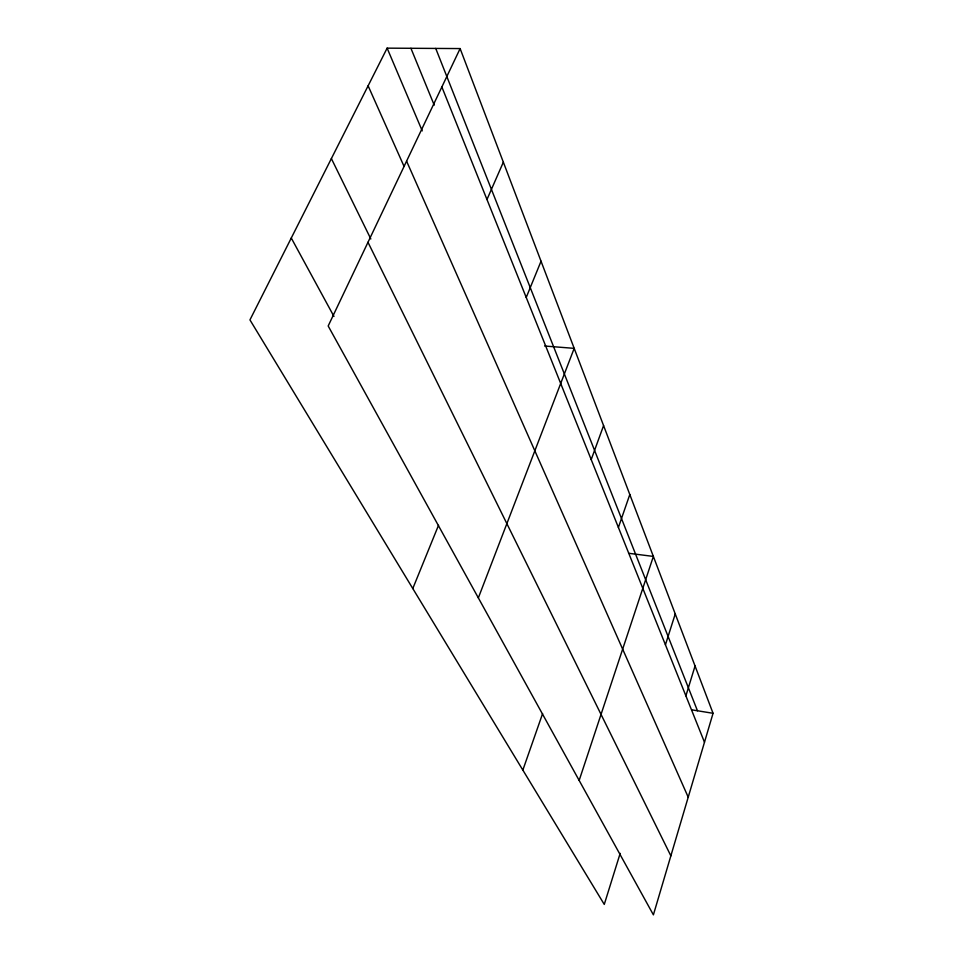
<?xml version="1.0" encoding="UTF-8"?>
<svg xmlns="http://www.w3.org/2000/svg" width="963" height="963" viewBox="0 0 963 963"><rect width="100%" height="100%" fill="white"/><g stroke="black" fill="none" stroke-linecap="round" stroke-linejoin="round"><path stroke-width="1.44" d="M460.121 48.571L713.053 713.294L653.395 914.85L328.178 325.988L460.121 48.571L387.126 48.15L249.947 319.897L604.27 904.413L620.172 853.374M685.897 695.852L695.057 665.975M665.433 644.801L675.244 613.937M579.16 780.439L653.371 556.421L628.598 553.28M618.402 527.459L629.814 494.513M522.849 770.099L542.602 713.631M591.21 459.592L603.584 425.586M478.346 597.891L574.189 348.353L544.625 346.018M412.79 588.537L438.514 525.317M526.231 297.459L541.037 261.226M486.977 199.51L503.348 162.169M691.675 709.827L713.053 713.294M291.271 238.017L333.968 316.454M367.986 242.291L670.862 855.866M331.38 158.57L370.827 238.968M368.119 85.815L404.075 166.443M406.579 161.158L688.22 797.208M387.126 48.15L422.239 130.884M410.924 48.282L434.229 105.136M441.861 86.959L704.483 742.244M435.733 48.427L697.465 710.766"/></g></svg>
